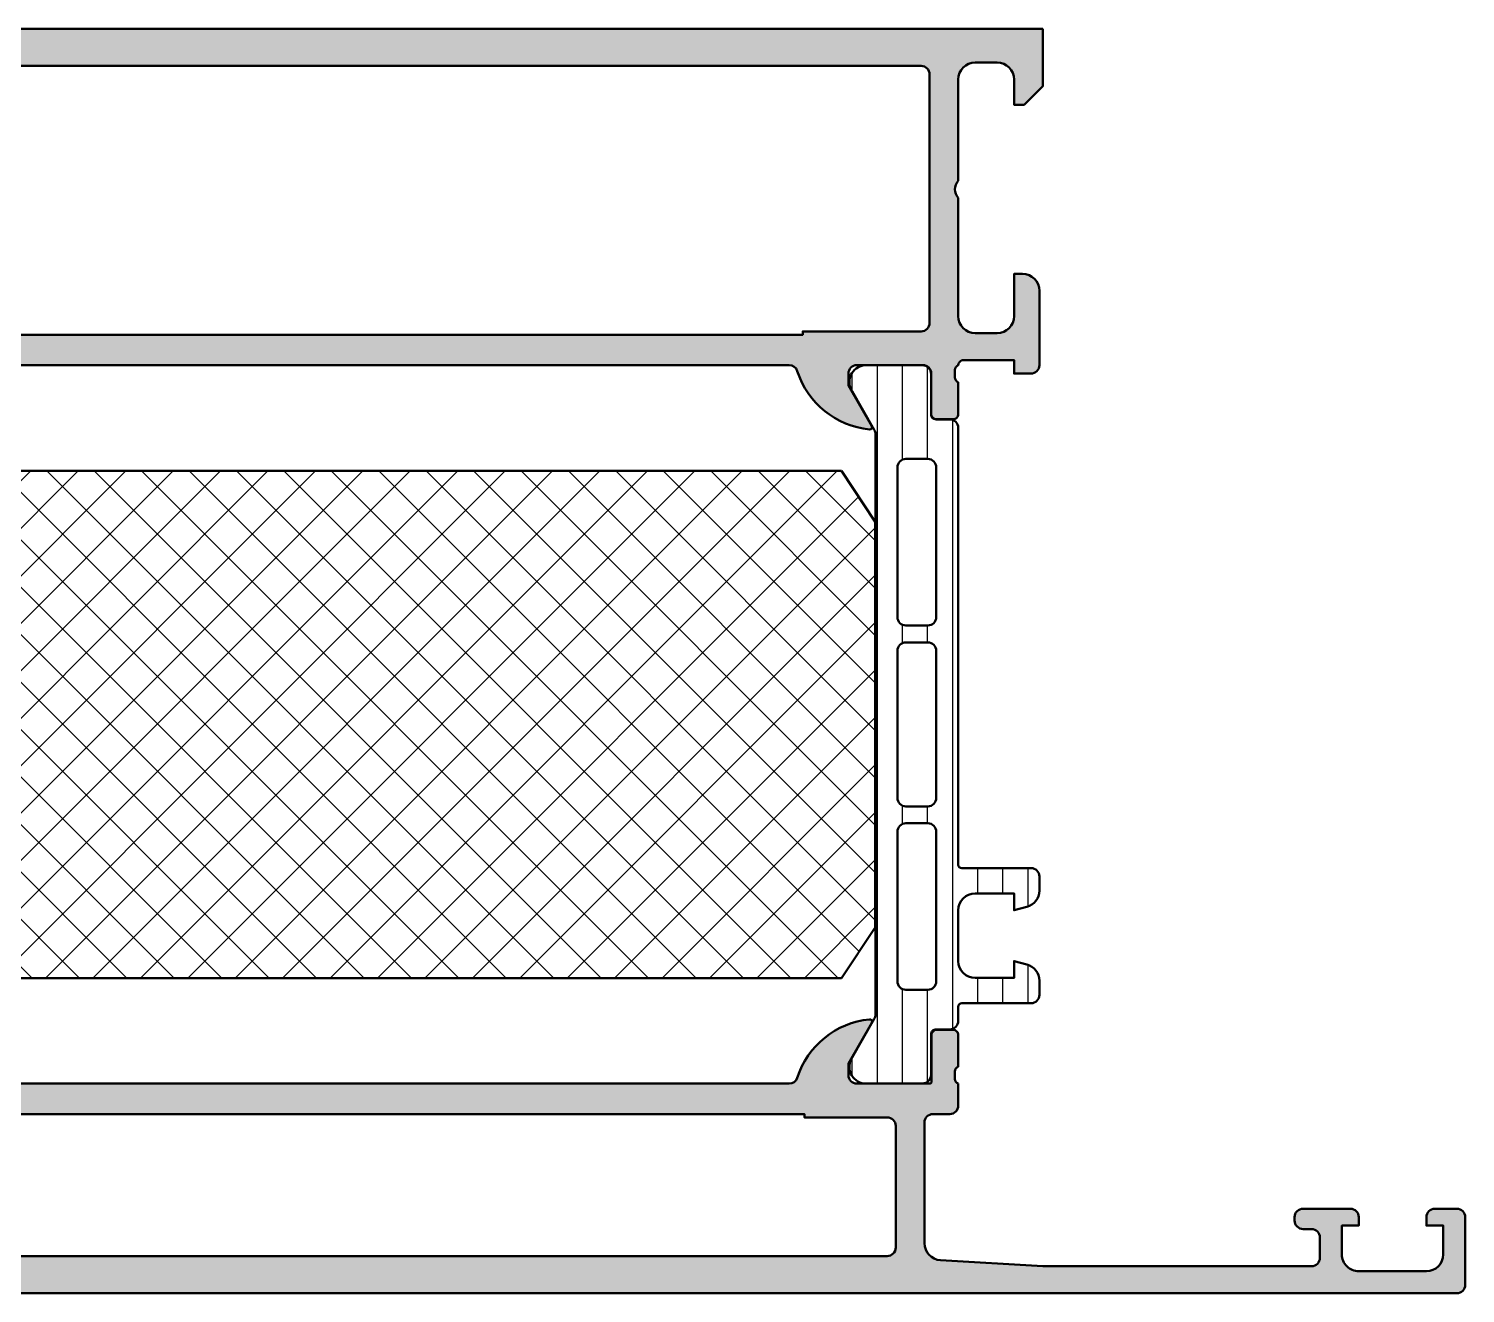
# Model space of a CAD drawing. Extents: x 0 to 170, y 0 to 75.
# Drawn here: x 85 to 170, y 0 to 74.8 of the extents above; entities that cross this region are included whole.
import ezdxf

# ---------------------------------------------------------------- set-up
doc = ezdxf.new("R2010")
doc.units = 0
for name, color, linetype, lineweight in [('0S-Alu contour', 7, 'Continuous', 50), ('0S-Alu hatch', 252, 'Continuous', 25), ('0S-Plastic contour', 254, 'Continuous', 50), ('0S-Plastic hatch', 253, 'Continuous', 25), ('0S-PT contour', 91, 'Continuous', 50), ('0S-PT hatch', 103, 'Continuous', 25)]:
    doc.layers.add(name, color=color, linetype=linetype, lineweight=lineweight)

# ---------------------------------------------------------------- blocks, each defined once
blk = doc.blocks.new('357210__1C7333CF_AC91_47C9_84E4_1D27BE29D50A_')
at = {"layer": '0S-Alu hatch'}
h = blk.add_hatch(color=256, dxfattribs=at)
edge = h.paths.add_edge_path()
edge.add_line((144.9999999999999, 74.80001432053552), (25, 74.800006691141))
edge.add_line((25, 74.800006691141), (25, 71.4000127946566))
edge.add_line((25, 71.4000127946566), (26.0999755859375, 70.300006691141))
edge.add_line((26.0999755859375, 70.300006691141), (26.69998168945312, 70.300006691141))
edge.add_line((26.69998168945312, 70.300006691141), (26.69998168945312, 71.800006691141))
edge.add_ellipse((27.70000151260094, 71.79998686799318), major_axis=(-1.000019823344291, 0), ratio=1, start_angle=270.001135760192, end_angle=359.9988642393876, ccw=False)
edge.add_line((27.69998168945312, 72.80000669114101), (29, 72.800006691141))
edge.add_ellipse((28.99997299848461, 71.79997968962562), major_axis=(-1.000027001879908, 0), ratio=1, start_angle=180.001547031015, end_angle=269.99845296890055, ccw=False)
edge.add_line((29.99999999999999, 71.80000669113952), (30, 65.800006691141))
edge.add_ellipse((29.47487825965851, 65.300006691141), major_axis=(-0.7250881616598547, 0), ratio=1, start_angle=136.4038153765767, end_angle=223.5961846234234, ccw=False)
edge.add_line((30, 64.800006691141), (30, 57.80000669114099))
edge.add_ellipse((28.99997299848461, 57.80003369265638), major_axis=(-1.000027001879915, 0), ratio=1, start_angle=90.00154703109939, end_angle=179.9984529689852, ccw=False)
edge.add_line((29, 56.80000669114099), (27.69998168945312, 56.80000669114099))
edge.add_ellipse((27.70000151260095, 57.80002651428882), major_axis=(-1.000019823344305, 0), ratio=1, start_angle=0.0011357599706229848, end_angle=89.99886423980757, ccw=False)
edge.add_line((26.69998168945312, 57.80000669114487), (26.69998168945312, 60.30000669114099))
edge.add_line((26.69998168945312, 60.30000669114099), (26.19998168945312, 60.30000669114099))
edge.add_arc((26.20000151260095, 59.29998686799316), 1.000019823344305, 90.00113576019287, 179.9988642400294)
edge.add_line((25.19998168945312, 59.30000669113711), (25.19998168945312, 54.89999753586755))
edge.add_arc((25.69999750391119, 54.90001335032562), 0.5000158147081596, 180.0018121461791, 269.9981878539114)
edge.add_line((25.69998168945312, 54.39999753586755), (26.69998168945312, 54.39999753586755))
edge.add_line((26.69998168945312, 54.39999753586755), (26.70016479492187, 55.19972592942224))
edge.add_line((26.70016479492187, 55.19972592942224), (29.69481618328836, 55.19972592942224))
edge.add_ellipse((29.69481618328837, 54.89972592942222), major_axis=(-0.3000000000000256, 0), ratio=1, start_angle=199.6171625852894, end_angle=270.00000000000205, ccw=False)
edge.add_line((29.97740326173252, 55.00044605202152), (30.01459570206887, 54.896096466421))
edge.add_ellipse((29.91911604945444, 54.63187696837241), major_axis=(-0.2809418217574907, 0), ratio=1, start_angle=178.9669456977312, end_angle=250.1319230473528, ccw=False)
edge.add_line((30.20001220703124, 54.62681180588709), (30.20001220703125, 54.17322904221521))
edge.add_ellipse((29.92106110355156, 54.16761291852301), major_axis=(-0.2790076324724142, 0), ratio=1, start_angle=106.43499743846499, end_angle=181.1533803407863, ccw=False)
edge.add_line((30, 53.90000516526208), (30, 52.00002347580891))
edge.add_arc((30.29999999999998, 52.00002347580895), 0.2999999999999794, 180, 270.0000000000054)
edge.add_line((30.30000000000001, 51.70002347580896), (31.29997558593748, 51.70002347580896))
edge.add_arc((31.29997558593751, 52.00002347580895), 0.2999999999999865, 269.9999999999945, 360)
edge.add_line((31.5999755859375, 52.00002347580895), (31.5999755859375, 54.40000516526208))
edge.add_ellipse((32.09996704027811, 54.39999308144558), major_axis=(-0.4999914544866268, 0), ratio=1, start_angle=269.99902072282975, end_angle=359.9986152728429, ccw=False)
edge.add_line((32.0999755859375, 54.89998453585918), (35.99999237060547, 54.89998453585918))
edge.add_ellipse((36.00000844541098, 54.40000061085177), major_axis=(-0.4999839252658138, 0), ratio=1, start_angle=179.9990321746067, end_angle=270.00184209624774, ccw=False)
edge.add_line((36.49999237060547, 54.39999216525346), (36.49999237060558, 53.69998758761664))
edge.add_line((36.49999237060558, 53.69998758761664), (35.11174774169906, 51.29546946017551))
edge.add_arc((35.23559690514064, 51.23756220938466), 0.1367181954947231, 154.9409625368252, 275.586796198815)
edge.add_arc((34.76213917038901, 56.07774275182684), 4.999999999999987, 275.5867961988125, 342.2389692797491)
edge.add_ellipse((39.9990753006033, 54.40027467546433), major_axis=(-0.4990362045688761, 0), ratio=1, start_angle=269.9975239673697, end_angle=342.2389692797494, ccw=False)
edge.add_line((39.99909686641384, 54.89931087956723), (129.9999554820489, 54.90000516491867))
edge.add_ellipse((129.9999770910328, 54.39996992059016), major_axis=(-0.5000352447954163, 0), ratio=1, start_angle=197.7610307202488, end_angle=270.0024760326236, ccw=False)
edge.add_arc((135.2378646443081, 56.07774275182701), 5.000000000000147, 197.7610307202515, 264.413203801188)
edge.add_arc((134.7644069095565, 51.23756220938466), 0.1367181954947262, 264.4132038011847, 385.0590374631774)
edge.add_line((134.8882560729981, 51.29546946017552), (133.5000114440916, 53.69998758761664))
edge.add_line((133.5000114440916, 53.69998758761664), (133.5000114440917, 54.39999216525359))
edge.add_ellipse((133.9999953692862, 54.40000061085178), major_axis=(-0.4999839252658011, 0), ratio=1, start_angle=-90.00184209624939, end_angle=0.0009678253933884662, ccw=False)
edge.add_line((134.0000114440917, 54.89998453585917), (137.9000526728599, 54.89998453585918))
edge.add_ellipse((137.9000260014298, 54.39998612322661), major_axis=(-0.4999984133439388, 0), ratio=1, start_angle=180.003056330547, end_angle=269.9969436695523, ccw=False)
edge.add_line((138.4000244140624, 54.40001279465748), (138.4000244140624, 52.00003110520345))
edge.add_arc((138.7000244140624, 52.00003110520349), 0.2999999999999971, 180, 270.0000000000054)
edge.add_line((138.7000244140625, 51.70003110520348), (139.6999999999999, 51.70003110520349))
edge.add_arc((139.6999999999999, 52.00003110520349), 0.29999999999999, 269.9999999999891, 360)
edge.add_line((139.9999999999999, 52.00003110520349), (139.9999999999999, 53.90001279465664))
edge.add_ellipse((140.0789388964484, 54.16762054791758), major_axis=(-0.2790076324724315, 0), ratio=1, start_angle=-1.1533803407787104, end_angle=73.5650025615277, ccw=False)
edge.add_line((139.7999877929687, 54.17323667160975), (139.7999877929687, 54.6268194352816))
edge.add_ellipse((140.1296682150863, 54.59829223151108), major_axis=(-0.3309123480358894, 0), ratio=1, start_angle=295.84752744714314, end_angle=355.05452210428075, ccw=False)
edge.add_line((139.9853977864102, 54.8960992587825), (140.0225883679144, 55.00044904398034))
edge.add_ellipse((140.3051770991976, 54.89973355881684), major_axis=(-0.299999999999917, 0), ratio=1, start_angle=270.00000000001086, end_angle=340.3837776725648, ccw=False)
edge.add_line((140.3051770991976, 55.19973355881676), (143.299835205078, 55.19973355881678))
edge.add_line((143.299835205078, 55.19973355881678), (143.3000183105468, 54.40000516526209))
edge.add_line((143.3000183105468, 54.40000516526209), (144.3000183105468, 54.40000516526208))
edge.add_arc((144.3000024960887, 54.90002097972016), 0.5000158147081736, 270.0018121460882, 359.9981878538209)
edge.add_line((144.8000183105468, 54.9000051652613), (144.8000183105468, 59.30001432053552))
edge.add_arc((143.7999984873989, 59.29999449738768), 1.000019823344326, 0.0011357606123724, 89.99886423980591)
edge.add_line((143.8000183105468, 60.30001432053553), (143.3000183105468, 60.30001432053552))
edge.add_line((143.3000183105468, 60.30001432053552), (143.3000183105468, 57.80001432053554))
edge.add_ellipse((142.2999984873989, 57.80003414368339), major_axis=(-1.000019823344326, 0), ratio=1, start_angle=90.00113576019248, end_angle=179.9988642393878, ccw=False)
edge.add_line((142.3000183105468, 56.80001432053554), (140.9999999999999, 56.80001432053552))
edge.add_ellipse((141.0000270015153, 57.80004132205093), major_axis=(-1.000027001879936, 0), ratio=1, start_angle=0.0015470310149794386, end_angle=89.9984529688993, ccw=False)
edge.add_line((139.9999999999999, 57.80001432053702), (139.9999999999999, 64.80001432053552))
edge.add_ellipse((140.5251217403414, 65.30001432053552), major_axis=(-0.7250881616598392, 0), ratio=1, start_angle=-43.59618462342439, end_angle=43.596184623424506, ccw=False)
edge.add_line((139.9999999999999, 65.80001432053552), (139.9999999999999, 71.80001432053552))
edge.add_ellipse((141.0000270015153, 71.79998731902016), major_axis=(-1.00002700187988, 0), ratio=1, start_angle=270.0015470310974, end_angle=359.998452968985, ccw=False)
edge.add_line((140.9999999999999, 72.80001432053551), (142.3000183105468, 72.80001432053552))
edge.add_ellipse((142.2999984873989, 71.79999449738769), major_axis=(-1.000019823344312, 0), ratio=1, start_angle=180.0011357599706, end_angle=269.9988642398075, ccw=False)
edge.add_line((143.3000183105468, 71.8000143205316), (143.3000183105468, 70.30001432053552))
edge.add_line((143.3000183105468, 70.30001432053552), (143.9000244140624, 70.30001432053552))
edge.add_line((143.9000244140624, 70.30001432053552), (144.9999999999999, 71.40002042405116))
edge.add_line((144.9999999999999, 71.40002042405116), (144.9999999999999, 74.80001432053552))
edge = h.paths.add_edge_path()
edge.add_line((31.69998550415039, 57.39999753586676), (31.69998550415039, 72.10000974289935))
edge.add_ellipse((32.20000898742268, 72.09998625962652), major_axis=(-0.5000234838237294, 0), ratio=1, start_angle=270.00269085840006, end_angle=359.9973091415379, ccw=False)
edge.add_line((32.19998550415039, 72.6000097428988), (137.8000183105468, 72.60001737229334))
edge.add_ellipse((137.7999948272745, 72.09999388902105), major_axis=(-0.500023483823725, 0), ratio=1, start_angle=180.0026908584621, end_angle=269.9973091415999, ccw=False)
edge.add_line((138.3000183105468, 72.10001737229388), (138.3000183105468, 57.40000516526129))
edge.add_ellipse((137.8000024960887, 57.40002097972015), major_axis=(-0.5000158147081559, 0), ratio=1, start_angle=90.00181214608818, end_angle=179.9981878538209, ccw=False)
edge.add_line((137.8000183105468, 56.90000516526208), (130.8000183105468, 56.90000516526208))
edge.add_line((130.8000183105468, 56.90000516526208), (130.8000183105468, 56.70000821701989))
edge.add_line((130.8000183105468, 56.70000821701989), (39.19998550415039, 56.70000058762536))
edge.add_line((39.19998550415039, 56.70000058762536), (39.19998550415039, 56.89999753586755))
edge.add_line((39.19998550415039, 56.89999753586755), (32.19998550415039, 56.89999753586755))
edge.add_ellipse((32.20000131860846, 57.40001335032562), major_axis=(-0.5000158147081559, 0), ratio=1, start_angle=0.00181214617907699, end_angle=89.99818785391182, ccw=False)
at = {"layer": '0S-Alu contour', "color": 7}
for points in [[(144.9999999999999, 74.80001432053552), (25, 74.800006691141), (25, 71.4000127946566), (26.0999755859375, 70.300006691141), (26.69998168945312, 70.300006691141), (26.69998168945312, 71.800006691141)], [(143.3000183105468, 71.8000143205316), (143.3000183105468, 70.30001432053552), (143.9000244140624, 70.30001432053552), (144.9999999999999, 71.40002042405116), (144.9999999999999, 74.80001432053552)], [(27.69998168945312, 72.80000669114101), (29, 72.800006691141)], [(32.19998550415039, 72.6000097428988), (137.8000183105468, 72.60001737229334)], [(140.9999999999999, 72.80001432053551), (142.3000183105468, 72.80001432053552)], [(29.99999999999999, 71.80000669113952), (30, 65.800006691141)], [(31.69998550415039, 57.39999753586676), (31.69998550415039, 72.10000974289935)], [(138.3000183105468, 72.10001737229388), (138.3000183105468, 57.40000516526129)], [(139.9999999999999, 65.80001432053552), (139.9999999999999, 71.80001432053552)], [(30, 64.800006691141), (30, 57.80000669114099)], [(139.9999999999999, 57.80001432053702), (139.9999999999999, 64.80001432053552)], [(26.69998168945312, 57.80000669114487), (26.69998168945312, 60.30000669114099), (26.19998168945312, 60.30000669114099)], [(143.8000183105468, 60.30001432053553), (143.3000183105468, 60.30001432053552), (143.3000183105468, 57.80001432053554)], [(25.19998168945312, 59.30000669113711), (25.19998168945312, 54.89999753586755)], [(144.8000183105468, 54.9000051652613), (144.8000183105468, 59.30001432053552)], [(29, 56.80000669114099), (27.69998168945312, 56.80000669114099)], [(137.8000183105468, 56.90000516526208), (130.8000183105468, 56.90000516526208), (130.8000183105468, 56.70000821701989), (39.19998550415039, 56.70000058762536), (39.19998550415039, 56.89999753586755), (32.19998550415039, 56.89999753586755)], [(142.3000183105468, 56.80001432053554), (140.9999999999999, 56.80001432053552)], [(25.69998168945312, 54.39999753586755), (26.69998168945312, 54.39999753586755), (26.70016479492187, 55.19972592942224), (29.69481618328836, 55.19972592942224)], [(29.97740326173252, 55.00044605202152), (30.01459570206887, 54.896096466421)], [(30.20001220703124, 54.62681180588709), (30.20001220703125, 54.17322904221521)], [(32.0999755859375, 54.89998453585918), (35.99999237060547, 54.89998453585918)], [(39.99909686641384, 54.89931087956723), (129.9999554820489, 54.90000516491867)], [(134.0000114440917, 54.89998453585917), (137.9000526728599, 54.89998453585918)], [(139.7999877929687, 54.17323667160975), (139.7999877929687, 54.6268194352816)], [(139.9853977864102, 54.8960992587825), (140.0225883679144, 55.00044904398034)], [(140.3051770991976, 55.19973355881676), (143.299835205078, 55.19973355881678), (143.3000183105468, 54.40000516526209), (144.3000183105468, 54.40000516526208)], [(30, 53.90000516526208), (30, 52.00002347580891)], [(31.5999755859375, 52.00002347580895), (31.5999755859375, 54.40000516526208)], [(36.49999237060547, 54.39999216525346), (36.49999237060558, 53.69998758761664), (35.11174774169906, 51.29546946017551)], [(134.8882560729981, 51.29546946017552), (133.5000114440916, 53.69998758761664), (133.5000114440917, 54.39999216525359)], [(138.4000244140624, 54.40001279465748), (138.4000244140624, 52.00003110520345)], [(139.9999999999999, 52.00003110520349), (139.9999999999999, 53.90001279465664)], [(30.30000000000001, 51.70002347580896), (31.29997558593748, 51.70002347580896)], [(138.7000244140625, 51.70003110520348), (139.6999999999999, 51.70003110520349)]]:
    blk.add_lwpolyline(points, dxfattribs=at)
at = {"layer": '0S-Alu contour', "color": 7, "extrusion": (0, 0, -1)}
for centre, radius, start, end in [((-27.70000151260094, 71.79998686799318), 1.000019823344291, 0.0011357606123724, 89.99886423980794), ((-28.99997299848461, 71.79997968962562), 1.000027001879908, 90.00154703109945, 179.998452968985), ((-32.20000898742268, 72.09998625962652), 0.5000234838237294, 0.002690858462049, 89.99730914159993), ((-137.7999948272745, 72.09999388902105), 0.500023483823725, 90.00269085840009, 179.9973091415379), ((-141.0000270015153, 71.79998731902016), 1.00002700187988, 0.0015470310149659, 89.99845296890263), ((-142.2999984873989, 71.79999449738769), 1.000019823344312, 90.00113576019247, 179.9988642400294), ((-29.47487825965851, 65.300006691141), 0.7250881616598548, 136.4038153765766, 223.5961846234233), ((-140.5251217403414, 65.30001432053552), 0.7250881616598392, 316.4038153765755, 43.59618462342448), ((-27.70000151260095, 57.80002651428882), 1.000019823344305, 270.0011357601924, 359.9988642400294), ((-28.99997299848461, 57.80003369265638), 1.000027001879915, 180.0015470310149, 269.9984529689006), ((-32.20000131860846, 57.40001335032562), 0.5000158147081559, 270.0018121460882, 359.9981878538209), ((-137.8000024960887, 57.40002097972015), 0.5000158147081559, 180.0018121461791, 269.9981878539118), ((-141.0000270015153, 57.80004132205093), 1.000027001879936, 270.0015470311007, 359.998452968985), ((-142.2999984873989, 57.80003414368339), 1.000019823344326, 180.0011357606123, 269.9988642398075), ((-29.69481618328837, 54.89972592942222), 0.3000000000000256, 89.99999999999797, 160.3828374147106), ((-29.91911604945444, 54.63187696837241), 0.2809418217574907, 109.8680769526472, 181.0330543022689), ((-32.09996704027811, 54.39999308144558), 0.4999914544866268, 0.0013847271570587, 90.00097927717022), ((-36.00000844541098, 54.40000061085177), 0.4999839252658138, 89.99815790375224, 180.0009678253933), ((-39.9990753006033, 54.40027467546433), 0.4990362045688761, 17.76103072025057, 90.00247603263028), ((-129.9999770910328, 54.39996992059016), 0.5000352447954163, 89.99752396737644, 162.2389692797512), ((-133.9999953692862, 54.40000061085178), 0.4999839252658011, 359.9990321746066, 90.00184209624938), ((-137.9000260014298, 54.39998612322661), 0.4999984133439389, 90.0030563304477, 179.996943669453), ((-140.1296682150863, 54.59829223151108), 0.3309123480358894, 4.945477895719269, 64.15247255285688), ((-140.3051770991976, 54.89973355881684), 0.299999999999917, 19.61622232743521, 89.99999999998914), ((-29.92106110355156, 54.16761291852301), 0.2790076324724142, 178.8466196592137, 253.565002561535), ((-140.0789388964484, 54.16762054791758), 0.2790076324724315, 286.4349974384723, 1.153380340778698)]:
    blk.add_arc(centre, radius, start, end, dxfattribs=at)
at = {"layer": '0S-Alu contour', "color": 7}
for centre, radius, start, end in [((26.20000151260095, 59.29998686799316), 1.000019823344305, 90.00113576019287, 179.9988642400294), ((143.7999984873989, 59.29999449738768), 1.000019823344326, 0.0011357606123724, 89.99886423980591), ((25.69999750391119, 54.90001335032562), 0.5000158147081596, 180.0018121461791, 269.9981878539114), ((34.76213917038901, 56.07774275182684), 4.999999999999987, 275.5867961988125, 342.2389692797491), ((135.2378646443081, 56.07774275182701), 5.000000000000147, 197.7610307202515, 264.413203801188), ((144.3000024960887, 54.90002097972016), 0.5000158147081736, 270.0018121460882, 359.9981878538209), ((30.29999999999998, 52.00002347580895), 0.2999999999999794, 180, 270.0000000000054), ((31.29997558593751, 52.00002347580895), 0.2999999999999865, 269.9999999999945, 0), ((138.7000244140624, 52.00003110520349), 0.2999999999999971, 180, 270.0000000000054), ((139.6999999999999, 52.00003110520349), 0.29999999999999, 269.9999999999891, 0), ((35.23559690514064, 51.23756220938466), 0.1367181954947231, 154.9409625368252, 275.586796198815), ((134.7644069095565, 51.23756220938466), 0.1367181954947262, 264.4132038011847, 25.05903746317746)]:
    blk.add_arc(centre, radius, start, end, dxfattribs=at)
blk = doc.blocks.new('357220__91D1FDAA_0B9F_4E9A_BE07_3F1057CF7C45_')
at = {"layer": '0S-Alu hatch'}
h = blk.add_hatch(color=256, dxfattribs=at)
edge = h.paths.add_edge_path()
edge.add_arc((30.50000000000001, 11.10000211350433), 0.4999999999999965, 180, 269.9999999999988)
edge.add_line((30.49999999999999, 10.60000211350433), (31.5, 10.60000211350433))
edge.add_ellipse((31.5, 10.10000211350433), major_axis=(-0.4999999999999965, 0), ratio=1, start_angle=180, end_angle=269.9999999999996, ccw=False)
edge.add_line((32, 10.10000211350433), (31.99999999999999, 2.954663838224236))
edge.add_ellipse((31.00000000000001, 2.954663838224257), major_axis=(-0.9999999999999822, 0), ratio=1, start_angle=93.36638469065417, end_angle=180, ccw=False)
edge.add_line((31.05872069826449, 1.956389387186218), (25.00000000000001, 1.600002113504388))
edge.add_line((25.00000000000001, 1.600002113504388), (9.100006103515623, 1.600002113504388))
edge.add_ellipse((9.100002464158989, 2.099998474147748), major_axis=(-0.4999963606566055, 0), ratio=1, start_angle=-0.000417042864683026, end_angle=90.0004170425861, ccw=False)
edge.add_line((8.600006103515629, 2.100002113506813), (8.600006103515627, 3.300006691141048))
edge.add_ellipse((9.100008844383295, 3.300003950273495), major_axis=(-0.5000027408751803, 0), ratio=1, start_angle=270.00031407857784, end_angle=359.99968592151924, ccw=False)
edge.add_line((9.100006103515623, 3.800006691141163), (9.600006103515621, 3.800006691141162))
edge.add_arc((9.600024088759147, 4.299988705897639), 0.4999820150799577, 269.9979389687695, 360.0020610313332)
edge.add_line((10.10000610351562, 4.300006691142061), (10.10000610351562, 4.500003639383235))
edge.add_arc((9.600014835948452, 4.500012371816063), 0.4999912676434319, 359.9989993193744, 450.0010006805675)
edge.add_line((9.600006103515632, 5.000003639383238), (6.80000305175781, 5.000003639383236))
edge.add_arc((6.800017907888049, 4.499988783253), 0.5000148563509343, 90.00170233654443, 179.9982976635549)
edge.add_line((6.300003051757813, 4.500003639382372), (6.300003051757812, 4.000003639383237))
edge.add_line((6.300003051757812, 4.000003639383237), (7.300003051757812, 4.000003639383237))
edge.add_line((7.300003051757812, 4.000003639383237), (7.30000305175781, 2.300006691141049))
edge.add_ellipse((6.300016811640129, 2.299992931352331), major_axis=(-0.9999862402123483, 0), ratio=1, start_angle=90.00008588221198, end_angle=180.0007883886573, ccw=False)
edge.add_line((6.300018310546873, 1.300006691141106), (2.300003051757812, 1.300006691141106))
edge.add_ellipse((2.300009098329597, 2.300012737712891), major_axis=(-1.000006046590065, 0), ratio=1, start_angle=0.0003464417364966721, end_angle=89.9996535590509, ccw=False)
edge.add_line((1.300003051757812, 2.300006691127361), (1.300003051757812, 4.000003639383237))
edge.add_line((1.300003051757812, 4.000003639383237), (2.300003051757812, 4.000003639383237))
edge.add_line((2.300003051757812, 4.000003639383237), (2.300003051757812, 4.500003639383237))
edge.add_arc((1.800011784190628, 4.500012371816053), 0.4999912676434412, 359.9989993193744, 450.0010006805672)
edge.add_line((1.800003051757811, 5.000003639383237), (0.5000000000000009, 5.000003639383237))
edge.add_arc((0.4999963606433608, 4.500007278739877), 0.499996360656605, 89.99958295741322, 180.0004170428646)
edge.add_line((8e-16, 4.500003639380812), (0, 0.5000036393832943))
edge.add_arc((0.4999963606433596, 0.5000000000266539), 0.4999963606566047, 179.9995829571354, 270.0004170425868)
edge.add_line((0.5, 3.6393832943e-06), (169.4999610351561, 1.12687778255e-05))
edge.add_arc((169.4999646745129, 0.500007629421148), 0.4999963606565675, 269.9995829574008, 360.0004170428646)
edge.add_line((169.9999610351562, 0.5000112687802126), (169.9999610351562, 4.500011268777788))
edge.add_arc((169.4999646745129, 4.500014908134468), 0.4999963606565535, 359.9995829571354, 450.0004170425926)
edge.add_line((169.4999610351562, 5.000011268777776), (168.1999427246094, 5.000011268777768))
edge.add_arc((168.199949251815, 4.50002000032747), 0.4999912684929032, 90.00074797573578, 180.0010005793681)
edge.add_line((167.6999579833984, 4.500011268777751), (167.6999579833984, 4.000011268777768))
edge.add_line((167.6999579833984, 4.000011268777768), (168.6999579833984, 4.000011268777769))
edge.add_line((168.6999579833984, 4.000011268777769), (168.6999579833984, 2.300014320535525))
edge.add_ellipse((167.6999519368265, 2.300020367107494), major_axis=(-1.000006046590135, 0), ratio=1, start_angle=90.00034644094978, end_angle=179.9996535603676, ccw=False)
edge.add_line((167.6999579833983, 1.30001432053564), (163.6999427246093, 1.300014320535638))
edge.add_ellipse((163.6999442235161, 2.300000560746934), major_axis=(-0.9999862402124199, 0), ratio=1, start_angle=-0.0007883886572130905, end_angle=89.99991411778569, ccw=False)
edge.add_line((162.6999579833984, 2.300014320535457), (162.6999579833983, 4.000011268777768))
edge.add_line((162.6999579833983, 4.000011268777768), (163.6999579833983, 4.000011268777768))
edge.add_line((163.6999579833983, 4.000011268777768), (163.6999579833983, 4.500011268777768))
edge.add_arc((163.1999431272681, 4.499996412647561), 0.5000148563509051, 0.0017023368733013, 89.99829766345927)
edge.add_line((163.1999579833984, 5.000011268777768), (160.3999396728515, 5.000011268777768))
edge.add_arc((160.3999462000572, 4.500020000327443), 0.4999912684929299, 90.00074797574553, 180.0010005793681)
edge.add_line((159.8999549316405, 4.500011268777725), (159.8999549316405, 4.300014320535703))
edge.add_arc((160.399936946397, 4.299996335292245), 0.4999820150800208, 179.9979389688437, 270.0020610312262)
edge.add_line((160.3999549316405, 3.800014320535705), (160.8999549316406, 3.800014320535694))
edge.add_ellipse((160.8999521907729, 3.300011579668111), major_axis=(-0.5000027408750959, 0), ratio=1, start_angle=180.0003140784808, end_angle=269.9996859214254, ccw=False)
edge.add_line((161.3999549316405, 3.300014320534931), (161.3999549316406, 2.100009742898865))
edge.add_ellipse((160.8999585709971, 2.100006103542364), major_axis=(-0.4999963606566956, 0), ratio=1, start_angle=89.99958295740731, end_angle=180.0004170428646, ccw=False)
edge.add_line((160.8999549316405, 1.600009742898913), (145.0000610351562, 1.600009742898919))
edge.add_line((145.0000610351562, 1.600009742898919), (138.941240410428, 1.956396564404204))
edge.add_ellipse((138.9999610351562, 2.9546710197677), major_axis=(-0.9999999999998731, 0), ratio=1, start_angle=0, end_angle=86.63361952995109, ccw=False)
edge.add_line((137.9999610351563, 2.954671019767704), (137.9999610351561, 10.10000974289887))
edge.add_ellipse((138.4999610351561, 10.10000974289884), major_axis=(-0.5, 0), ratio=1, start_angle=269.99999999999676, end_angle=360, ccw=False)
edge.add_line((138.4999610351562, 10.60000974289884), (139.5, 10.60000974289886))
edge.add_arc((139.4999999999999, 11.10000974289885), 0.4999999999999929, 270.0000000000033, 360)
edge.add_line((139.9999999999999, 11.10000974289885), (140, 12.4000036393832))
edge.add_ellipse((140.0788364465431, 12.66752423137641), major_axis=(-0.2788950563275394, 0), ratio=1, start_angle=-1.1645893740957263, end_angle=73.58012358050053, ccw=False)
edge.add_line((139.799999, 12.67319263937477), (139.799999, 13.12678663937472))
edge.add_ellipse((140.0788670956432, 13.13244729885175), major_axis=(-0.2789255417371429, 0), ratio=1, start_angle=-73.57540544464308, end_angle=1.1628700728812191, ccw=False)
edge.add_line((140, 13.39999063937468), (140, 15.28000163938322))
edge.add_arc((139.7, 15.2800016393832), 0.3000000000000114, 0, 90.00000000000543)
edge.add_line((139.7, 15.58000163938321), (138.7200256809572, 15.58000163938323))
edge.add_arc((138.7200256809572, 15.28000163938322), 0.3000000000000114, 90, 180)
edge.add_line((138.4200256809572, 15.28000163938322), (138.4200256809572, 12.52000363938321))
edge.add_ellipse((138.3000256809573, 12.5200036393832), major_axis=(-0.1199999999998908, 0), ratio=1, start_angle=90.00000000001359, end_angle=180, ccw=False)
edge.add_line((138.3000256809573, 12.40000363938331), (134, 12.40000363938329))
edge.add_ellipse((134, 12.90000363938329), major_axis=(-0.5, 0), ratio=1, start_angle=0, end_angle=90, ccw=False)
edge.add_line((133.5, 12.9000036393833), (133.5, 13.60000363938334))
edge.add_line((133.5, 13.60000363938334), (134.8814954576224, 15.99282396241085))
edge.add_arc((134.7618802153517, 16.06188385473499), 0.1381197846482973, 330.0000000000062, 455.6225775507835)
edge.add_arc((135.2382232411738, 11.22339477753649), 4.999999999998982, 95.62257755079445, 162.2515836439311)
edge.add_ellipse((130, 12.90000363938429), major_axis=(-0.5000000000009936, 0), ratio=1, start_angle=89.99999999999352, end_angle=162.2515836439184, ccw=False)
edge.add_line((130, 12.4000036393833), (40, 12.4000036393833))
edge.add_ellipse((39.99999999999995, 12.90000363938338), major_axis=(-0.5000000000000764, 0), ratio=1, start_angle=17.748416356075495, end_angle=90.00000000000648, ccw=False)
edge.add_arc((34.76177675882617, 11.22339477753558), 4.999999999999896, 17.74841635606954, 84.37742244920601)
edge.add_arc((35.2381197846483, 16.06188385473499), 0.1381197846482989, 84.37742244920443, 209.9999999999957)
edge.add_line((35.11850454237763, 15.99282396241085), (36.50000000000001, 13.60000363938329))
edge.add_line((36.50000000000001, 13.60000363938329), (36.5, 12.90000363938329))
edge.add_ellipse((36, 12.9000036393833), major_axis=(-0.5000000000000071, 0), ratio=1, start_angle=90.0000000000008, end_angle=180, ccw=False)
edge.add_line((36, 12.40000363938329), (31.69997431904282, 12.40000363938329))
edge.add_ellipse((31.69997431904281, 12.52000363938331), major_axis=(-0.1200000000000205, 0), ratio=1, start_angle=0, end_angle=90.00000000000341, ccw=False)
edge.add_line((31.57997431904279, 12.52000363938332), (31.57997431904279, 15.28000163938331))
edge.add_arc((31.27997431904279, 15.28000163938331), 0.3000000000000043, 0, 89.99999999999935)
edge.add_line((31.27997431904279, 15.58000163938332), (30.30000000000001, 15.58000163938332))
edge.add_arc((30.30000000000001, 15.28000163938331), 0.300000000000006, 90, 180)
edge.add_line((30, 15.28000163938331), (30, 13.39999063937481))
edge.add_ellipse((29.92113290435682, 13.13244729885186), major_axis=(-0.2789255417371583, 0), ratio=1, start_angle=178.8371299271133, end_angle=253.5754054446441, ccw=False)
edge.add_line((30.200001, 13.1267866393748), (30.20000100000001, 12.6731926393748))
edge.add_ellipse((29.92116355345696, 12.66752423137642), major_axis=(-0.2788950563274308, 0), ratio=1, start_angle=106.41987641949319, end_angle=181.1645893740982, ccw=False)
edge.add_line((30.00000000000001, 12.40000363938331), (30.00000000000001, 11.10000211350433))
edge = h.paths.add_edge_path()
edge.add_line((34.20003128051758, 10.39999753586772), (39.10003280639648, 10.39999753586772))
edge.add_line((39.10003280639648, 10.39999753586772), (39.10003280639648, 10.5999944841098))
edge.add_line((39.10003280639648, 10.5999944841098), (130.9000244140624, 10.60000211350433))
edge.add_line((130.9000244140624, 10.60000211350433), (130.9000244140624, 10.40000516526214))
edge.add_line((130.9000244140624, 10.40000516526214), (135.8000183105468, 10.40000516526226))
edge.add_ellipse((135.8000183105468, 9.900005165262257), major_axis=(-0.5, 0), ratio=1, start_angle=180, end_angle=270, ccw=False)
edge.add_line((136.3000183105468, 9.900005165262257), (136.3000183105468, 2.700008217019956))
edge.add_ellipse((135.8000183105468, 2.700008217019956), major_axis=(-0.5, 0), ratio=1, start_angle=90, end_angle=180, ccw=False)
edge.add_line((135.8000183105468, 2.200008217019956), (34.20003128051758, 2.200000587625424))
edge.add_ellipse((34.20003128051764, 2.700000587625481), major_axis=(-0.500000000000057, 0), ratio=1, start_angle=0, end_angle=89.99999999999352, ccw=False)
edge.add_line((33.70003128051758, 2.700000587625481), (33.70003128051758, 9.899997535867612))
edge.add_ellipse((34.20003128051764, 9.89999753586767), major_axis=(-0.500000000000057, 0), ratio=1, start_angle=270.0000000000065, end_angle=360, ccw=False)
at = {"layer": '0S-Alu contour', "color": 7}
for points in [[(31.27997431904279, 15.58000163938332), (30.30000000000001, 15.58000163938332)], [(35.11850454237763, 15.99282396241085), (36.50000000000001, 13.60000363938329), (36.5, 12.90000363938329)], [(133.5, 12.9000036393833), (133.5, 13.60000363938334), (134.8814954576224, 15.99282396241085)], [(139.7, 15.58000163938321), (138.7200256809572, 15.58000163938323)], [(30, 15.28000163938331), (30, 13.39999063937481)], [(31.57997431904279, 12.52000363938332), (31.57997431904279, 15.28000163938331)], [(138.4200256809572, 15.28000163938322), (138.4200256809572, 12.52000363938321)], [(140, 13.39999063937468), (140, 15.28000163938322)], [(30.200001, 13.1267866393748), (30.20000100000001, 12.6731926393748)], [(139.799999, 12.67319263937477), (139.799999, 13.12678663937472)], [(30.00000000000001, 12.40000363938331), (30.00000000000001, 11.10000211350433)], [(36, 12.40000363938329), (31.69997431904282, 12.40000363938329)], [(130, 12.4000036393833), (40, 12.4000036393833)], [(138.3000256809573, 12.40000363938331), (134, 12.40000363938329)], [(139.9999999999999, 11.10000974289885), (140, 12.4000036393832)], [(30.49999999999999, 10.60000211350433), (31.5, 10.60000211350433)], [(34.20003128051758, 10.39999753586772), (39.10003280639648, 10.39999753586772), (39.10003280639648, 10.5999944841098), (130.9000244140624, 10.60000211350433), (130.9000244140624, 10.40000516526214), (135.8000183105468, 10.40000516526226)], [(138.4999610351562, 10.60000974289884), (139.5, 10.60000974289886)], [(32, 10.10000211350433), (31.99999999999999, 2.954663838224236)], [(33.70003128051758, 2.700000587625481), (33.70003128051758, 9.899997535867612)], [(136.3000183105468, 9.900005165262257), (136.3000183105468, 2.700008217019956)], [(137.9999610351563, 2.954671019767704), (137.9999610351561, 10.10000974289887)], [(8e-16, 4.500003639380812), (0, 0.5000036393832943)], [(1.800003051757811, 5.000003639383237), (0.5000000000000009, 5.000003639383237)], [(1.300003051757812, 2.300006691127361), (1.300003051757812, 4.000003639383237), (2.300003051757812, 4.000003639383237), (2.300003051757812, 4.500003639383237)], [(6.300003051757813, 4.500003639382372), (6.300003051757812, 4.000003639383237), (7.300003051757812, 4.000003639383237), (7.30000305175781, 2.300006691141049)], [(9.600006103515632, 5.000003639383238), (6.80000305175781, 5.000003639383236)], [(10.10000610351562, 4.300006691142061), (10.10000610351562, 4.500003639383235)], [(159.8999549316405, 4.500011268777725), (159.8999549316405, 4.300014320535703)], [(163.1999579833984, 5.000011268777768), (160.3999396728515, 5.000011268777768)], [(162.6999579833984, 2.300014320535457), (162.6999579833983, 4.000011268777768), (163.6999579833983, 4.000011268777768), (163.6999579833983, 4.500011268777768)], [(167.6999579833984, 4.500011268777751), (167.6999579833984, 4.000011268777768), (168.6999579833984, 4.000011268777769), (168.6999579833984, 2.300014320535525)], [(169.4999610351562, 5.000011268777776), (168.1999427246094, 5.000011268777768)], [(169.9999610351562, 0.5000112687802126), (169.9999610351562, 4.500011268777788)], [(9.100006103515623, 3.800006691141163), (9.600006103515621, 3.800006691141162)], [(160.3999549316405, 3.800014320535705), (160.8999549316406, 3.800014320535694)], [(8.600006103515629, 2.100002113506813), (8.600006103515627, 3.300006691141048)], [(161.3999549316405, 3.300014320534931), (161.3999549316406, 2.100009742898865)], [(31.05872069826449, 1.956389387186218), (25.00000000000001, 1.600002113504388), (9.100006103515623, 1.600002113504388)], [(135.8000183105468, 2.200008217019956), (34.20003128051758, 2.200000587625424)], [(160.8999549316405, 1.600009742898913), (145.0000610351562, 1.600009742898919), (138.941240410428, 1.956396564404204)], [(6.300018310546873, 1.300006691141106), (2.300003051757812, 1.300006691141106)], [(167.6999579833983, 1.30001432053564), (163.6999427246093, 1.300014320535638)], [(0.5, 3.6393832943e-06), (169.4999610351561, 1.12687778255e-05)]]:
    blk.add_lwpolyline(points, dxfattribs=at)
for centre, radius, start, end in [((35.2381197846483, 16.06188385473499), 0.1381197846482989, 84.37742244920443, 209.9999999999957), ((34.76177675882617, 11.22339477753558), 4.999999999999896, 17.74841635606954, 84.37742244920601), ((135.2382232411738, 11.22339477753649), 4.999999999998982, 95.62257755079445, 162.2515836439311), ((134.7618802153517, 16.06188385473499), 0.1381197846482973, 330.0000000000062, 95.62257755078355), ((30.30000000000001, 15.28000163938331), 0.300000000000006, 90, 180), ((31.27997431904279, 15.28000163938331), 0.3000000000000043, 0, 89.99999999999935), ((138.7200256809572, 15.28000163938322), 0.3000000000000114, 90, 180), ((139.7, 15.2800016393832), 0.3000000000000114, 0, 90.00000000000543), ((30.50000000000001, 11.10000211350433), 0.4999999999999965, 180, 269.9999999999988), ((139.4999999999999, 11.10000974289885), 0.4999999999999929, 270.0000000000033, 0), ((0.4999963606433608, 4.500007278739877), 0.499996360656605, 89.99958295741322, 180.0004170428646), ((1.800011784190628, 4.500012371816053), 0.4999912676434412, 359.9989993193744, 90.00100068056722), ((6.800017907888049, 4.499988783253), 0.5000148563509343, 90.00170233654443, 179.9982976635549), ((9.600014835948452, 4.500012371816063), 0.4999912676434319, 359.9989993193744, 90.00100068056751), ((9.600024088759147, 4.299988705897639), 0.4999820150799577, 269.9979389687695, 0.0020610313331161), ((160.3999462000572, 4.500020000327443), 0.4999912684929299, 90.00074797574553, 180.0010005793681), ((160.399936946397, 4.299996335292245), 0.4999820150800208, 179.9979389688437, 270.0020610312262), ((163.1999431272681, 4.499996412647561), 0.5000148563509051, 0.0017023368733013, 89.99829766345927), ((168.199949251815, 4.50002000032747), 0.4999912684929032, 90.00074797573578, 180.0010005793681), ((169.4999646745129, 4.500014908134468), 0.4999963606565535, 359.9995829571354, 90.00041704259269), ((0.4999963606433596, 0.5000000000266539), 0.4999963606566047, 179.9995829571354, 270.0004170425868), ((169.4999646745129, 0.500007629421148), 0.4999963606565675, 269.9995829574008, 0.0004170428646345)]:
    blk.add_arc(centre, radius, start, end, dxfattribs=at)
at = {"layer": '0S-Alu contour', "color": 7, "extrusion": (0, 0, -1)}
for centre, radius, start, end in [((-29.92113290435682, 13.13244729885186), 0.2789255417371583, 106.4245945553559, 181.1628700728868), ((-36, 12.9000036393833), 0.5000000000000071, 180, 269.9999999999992), ((-134, 12.90000363938329), 0.5, 270, 0), ((-140.0788670956432, 13.13244729885175), 0.2789255417371429, 358.8371299271188, 73.57540544464312), ((-29.92116355345696, 12.66752423137642), 0.2788950563274308, 178.8354106259018, 253.5801235805068), ((-31.69997431904281, 12.52000363938331), 0.1200000000000205, 269.9999999999966, 0), ((-39.99999999999995, 12.90000363938338), 0.5000000000000764, 269.9999999999935, 342.2515836439245), ((-130, 12.90000363938429), 0.5000000000009936, 197.7484163560817, 270.0000000000065), ((-138.3000256809573, 12.5200036393832), 0.1199999999998909, 180, 269.9999999999864), ((-140.0788364465431, 12.66752423137641), 0.2788950563275394, 286.4198764194995, 1.164589374095672), ((-31.5, 10.10000211350433), 0.4999999999999965, 90.0000000000004, 180), ((-34.20003128051764, 9.89999753586767), 0.500000000000057, 0, 89.99999999999349), ((-135.8000183105468, 9.900005165262257), 0.5, 90, 180), ((-138.4999610351561, 10.10000974289884), 0.5, 0, 90.00000000000325), ((-9.100008844383295, 3.300003950273495), 0.5000027408751803, 0.0003140784807261, 89.99968592142216), ((-160.8999521907729, 3.300011579668111), 0.5000027408750959, 90.0003140785746, 179.9996859215192), ((-31.00000000000001, 2.954663838224257), 0.9999999999999822, 180, 266.6336153093458), ((-34.20003128051764, 2.700000587625481), 0.500000000000057, 270.0000000000065, 0), ((-135.8000183105468, 2.700008217019956), 0.5, 180, 270), ((-138.9999610351562, 2.9546710197677), 0.9999999999998731, 273.3663804700489, 0), ((-2.300009098329597, 2.300012737712891), 1.000006046590065, 270.0003464409491, 359.9996535582635), ((-6.300016811640129, 2.299992931352331), 0.9999862402123483, 179.9992116113427, 269.999914117788), ((-9.100002464158989, 2.099998474147748), 0.4999963606566055, 269.9995829574139, 0.0004170428646345), ((-160.8999585709971, 2.100006103542364), 0.4999963606566956, 179.9995829571354, 270.0004170425927), ((-163.6999442235161, 2.300000560746934), 0.9999862402124199, 270.0000858822143, 0.0007883886572085), ((-167.6999519368265, 2.300020367107494), 1.000006046590135, 180.0003464396325, 269.9996535590502)]:
    blk.add_arc(centre, radius, start, end, dxfattribs=at)
blk = doc.blocks.new('374980__27BB09E4_3174_4119_8171_5B41703F7A1D_')
at = {"layer": '0S-PT hatch'}
h = blk.add_hatch(dxfattribs=at)
h.set_pattern_fill('ANSI37', color=256, scale=0.625, angle=90, style=0)
h.set_pattern_definition([(135, (0, 0), (-1.403165018917055, -1.403165018917055), []), (225, (0, 0), (1.403165018917055, -1.403165018917055), [])])
edge = h.paths.add_edge_path()
edge.add_line((133.0838653276465, 48.64120287861137), (57.58386532764649, 48.64120287861139))
edge.add_arc((57.58386532764649, 47.14120287861138), 1.5, 90, 180)
edge.add_line((56.08386532764649, 47.14120287861138), (56.08386532764649, 20.14120287861139))
edge.add_arc((57.58386532764649, 20.14120287861139), 1.5, 180, 270)
edge.add_line((57.58386532764649, 18.64120287861139), (133.0838653276465, 18.64120287861137))
edge.add_line((133.0838653276465, 18.64120287861137), (135.0838653276465, 21.64120287861138))
edge.add_line((135.0838653276465, 21.64120287861138), (135.0838653276465, 45.64120287861137))
edge.add_line((135.0838653276465, 45.64120287861137), (133.0838653276465, 48.64120287861137))
at = {"layer": '0S-PT contour', "color": 7}
for points in [[(133.0838653276465, 48.64120287861137), (57.58386532764649, 48.64120287861139)], [(57.58386532764649, 18.64120287861139), (133.0838653276465, 18.64120287861137), (135.0838653276465, 21.64120287861138), (135.0838653276465, 45.64120287861137), (133.0838653276465, 48.64120287861137)], [(56.08386532764649, 47.14120287861138), (56.08386532764649, 20.14120287861139)]]:
    blk.add_lwpolyline(points, dxfattribs=at)
for centre, start, end in [((57.58386532764649, 47.14120287861138), 90, 180), ((57.58386532764649, 20.14120287861139), 180, 270)]:
    blk.add_arc(centre, 1.5, start, end, dxfattribs=at)
blk = doc.blocks.new('284039__B8F328B5_C829_4B24_8C5C_559662804660___DBF25B29_7BE6_48EE_B12A_FF1720D98ECB_')
at = {"layer": '0S-Plastic hatch'}
h = blk.add_hatch(dxfattribs=at)
h.set_pattern_fill('ANSI31', color=256, scale=0.4680000000000001, angle=45, style=0)
h.set_pattern_definition([(90, (0, 0), (-1.4859, 0), [])])
edge = h.paths.add_edge_path()
edge.add_ellipse((134.5999886916524, 50.82831862325257), major_axis=(-0.4999999999974961, 0), ratio=1, start_angle=180.0021352027152, end_angle=210.0020718973059, ccw=False)
edge.add_line((135.0999886913027, 50.82833725641108), (135.1010750037337, 16.47406850081167))
edge.add_ellipse((134.601075008559, 16.47405091139327), major_axis=(-0.4999999954841203, 0), ratio=1, start_angle=150.0020786181027, end_angle=180.0020155988345, ccw=False)
edge.add_line((135.0340967759378, 16.22406662296638), (133.7157097778967, 13.94036202185797))
edge.add_arc((134.5569820085554, 13.3997575677635), 0.9999960709244843, 147.2750591980448, 261.8204672459898)
edge.add_line((134.4147072116412, 12.40993433908707), (137.8912487074471, 12.41006098655117))
edge.add_arc((137.8912332368274, 12.91005696375734), 0.4999959774455364, 270.0017728166967, 360.0023777790716)
edge.add_line((138.3912292138423, 12.91007771362724), (138.3908103336296, 15.31007608296579))
edge.add_ellipse((138.6908103334327, 15.31008694920017), major_axis=(-0.2999999999999543, 0), ratio=1, start_angle=-89.9979247021165, end_angle=0.002075297898500139, ccw=False)
edge.add_line((138.6907994671984, 15.61008694900333), (139.5011308000133, 15.61011557542152))
edge.add_arc((139.501115368629, 16.11011289628138), 0.4999973210980059, 270.0017683158626, 360.0023822800018)
edge.add_line((140.0011126892948, 16.11013368548486), (140.0024332342848, 16.95120593061195))
edge.add_ellipse((140.2024332342847, 16.95120593061192), major_axis=(-0.1999999999999886, 0), ratio=1, start_angle=270, end_angle=360, ccw=False)
edge.add_line((140.2024332342847, 17.15120593061191), (144.3024332342731, 17.15120593061194))
edge.add_arc((144.3024332342731, 17.65120593061198), 0.5000000000000285, 270.0000000000033, 360)
edge.add_line((144.8024332342731, 17.65120593061198), (144.8024332342727, 18.48195515396999))
edge.add_arc((143.8024332342732, 18.48195515396993), 0.9999999999995065, 0, 74.999999998919)
edge.add_line((144.0612522793938, 19.44788098025363), (143.3024332342732, 19.65120593061189))
edge.add_line((143.3024332342732, 19.65120593061189), (143.3024332342731, 18.65120593061194))
edge.add_line((143.3024332342731, 18.65120593061194), (141.0024332342848, 18.65120593061194))
edge.add_ellipse((141.0041424800061, 19.65533241481364), major_axis=(-1.004127938958079, 0), ratio=1, start_angle=0.2340877213188719, end_angle=89.90246998467518, ccw=False)
edge.add_line((140.0000229215581, 19.65122995963781), (140.0000229215581, 22.65110831378148))
edge.add_ellipse((141.0041422681258, 22.64707995793421), major_axis=(-1.004127427074124, 0), ratio=1, start_angle=270.09751797508824, end_angle=359.7701403215065, ccw=False)
edge.add_line((141.0024332342847, 23.65120593061186), (143.3024332342731, 23.65120593061195))
edge.add_line((143.3024332342731, 23.65120593061195), (143.3024332342731, 22.65120593061194))
edge.add_line((143.3024332342731, 22.65120593061194), (144.0612522793938, 22.85453088094012))
edge.add_arc((143.8024332342731, 23.82045670722416), 0.9999999999999147, 285.0000000010761, 360)
edge.add_line((144.8024332342731, 23.82045670722416), (144.8024332342731, 24.651205930612))
edge.add_arc((144.3024332342731, 24.65120593061198), 0.4999999999999716, 0, 89.99999999999675)
edge.add_line((144.3024332342731, 25.15120593061195), (140.2024332342848, 25.15120593061194))
edge.add_ellipse((140.2041617871802, 25.35537902645528), major_axis=(-0.2041804127759686, 0), ratio=1, start_angle=1.1558689438405167, end_angle=89.51493893424492, ccw=False)
edge.add_line((140.0000229215581, 25.35126022761585), (140.0000000000001, 51.19262703716803))
edge.add_arc((139.5000026791401, 51.19261160578369), 0.4999973210980201, 0.0017683158931002, 90.00238227990226)
edge.add_line((139.4999818899375, 51.69260892644952), (138.6896505571226, 51.69258030003131))
edge.add_ellipse((138.6896396908883, 51.99258029983451), major_axis=(-0.2999999999999899, 0), ratio=1, start_angle=0.002075297898500139, end_angle=90.00207529788338, ccw=False)
edge.add_line((138.3896396910851, 51.99256943360015), (138.3898847116659, 54.39256782698569))
edge.add_arc((137.8898887344596, 54.39255235636587), 0.499995977445643, 0.0017728167248697, 90.00237777906067)
edge.add_line((137.8898679845898, 54.89254833338096), (134.4133264887839, 54.89242168591687))
edge.add_arc((134.5556729896657, 53.90260876644615), 0.999996070924466, 98.18368334978445, 212.7290913977262)
edge.add_line((133.7144399234454, 53.36194337069564), (135.0329923529019, 51.07833428144626))
edge = h.paths.add_edge_path()
edge.add_line((136.900540620274, 49.35119358173243), (138.2005347265419, 49.35119358173237))
edge.add_ellipse((138.2005512993388, 48.85119357991941), major_axis=(-0.5000000020876216, 0), ratio=1, start_angle=180, end_angle=270.0018991026244, ccw=False)
edge.add_line((138.7005513014264, 48.85119357991941), (138.7005513014264, 40.00119968525326))
edge.add_ellipse((138.2005512992691, 40.00119968713067), major_axis=(-0.5000000021572646, 0), ratio=1, start_angle=89.99810091050108, end_angle=180, ccw=False)
edge.add_line((138.2005347265868, 39.50119968524806), (136.900540620274, 39.50119968524806))
edge.add_ellipse((136.9005369809172, 40.00119604589126), major_axis=(-0.4999963606564469, 0), ratio=1, start_angle=-0.000417042864683026, end_angle=90.00041704260889, ccw=False)
edge.add_line((136.400540620274, 40.00119968525032), (136.400540620274, 48.85119358173238))
edge.add_ellipse((136.9005369809174, 48.85119722108907), major_axis=(-0.4999963606566104, 0), ratio=1, start_angle=-90.0004170425861, end_angle=0.00041704286462618256, ccw=False)
edge = h.paths.add_edge_path()
edge.add_ellipse((138.2005512993284, 27.30119358061786), major_axis=(-0.5000000020876358, 0), ratio=1, start_angle=180, end_angle=270.00189910261787, ccw=False)
edge.add_line((138.700551301416, 27.30119358243597), (138.700551301416, 18.45118442716264))
edge.add_ellipse((138.2005665602051, 18.45118442715746), major_axis=(-0.4999847412109375, 0), ratio=1, start_angle=90, end_angle=180, ccw=False)
edge.add_line((138.2005665602051, 17.95119968594652), (136.9005558790527, 17.95119968594651))
edge.add_ellipse((136.9005558790527, 18.45121494473553), major_axis=(-0.5000152587890164, 0), ratio=1, start_angle=0, end_angle=90.00000000000318, ccw=False)
edge.add_line((136.4005406202637, 18.45121494473553), (136.4005406202636, 27.30119358243083))
edge.add_ellipse((136.900536980907, 27.30119722178749), major_axis=(-0.4999963606565819, 0), ratio=1, start_angle=-90.00041704258939, end_angle=0.00041704286462618256, ccw=False)
edge.add_line((136.9005406202637, 27.80119358243082), (138.2005347265316, 27.80119358243084))
edge = h.paths.add_edge_path()
edge.add_ellipse((138.2005513014158, 38.00119968594641), major_axis=(-0.5000000000001137, 0), ratio=1, start_angle=180, end_angle=270.0000000011725, ccw=False)
edge.add_line((138.700551301416, 38.00119968595172), (138.700551301416, 29.30119358243604))
edge.add_ellipse((138.200551301416, 29.30119358243079), major_axis=(-0.5, 0), ratio=1, start_angle=90, end_angle=180, ccw=False)
edge.add_line((138.200551301416, 28.80119358243079), (136.9005406202637, 28.80119358243084))
edge.add_ellipse((136.9005406202636, 29.30119358243079), major_axis=(-0.4999999999999467, 0), ratio=1, start_angle=0, end_angle=90.00000000000648, ccw=False)
edge.add_line((136.4005406202636, 29.30119358243079), (136.4005406202636, 38.00119968595171))
edge.add_ellipse((136.9005406202636, 38.00119968594657), major_axis=(-0.4999999999999716, 0), ratio=1, start_angle=270.00000000118877, end_angle=360, ccw=False)
edge.add_line((136.9005406202532, 38.50119968594654), (138.2005513014056, 38.50119968594652))
at = {"layer": '0S-Alu contour', "color": 7}
for points in [[(136.900540620274, 49.35119358173243), (138.2005347265419, 49.35119358173237)], [(136.400540620274, 40.00119968525032), (136.400540620274, 48.85119358173238)], [(138.7005513014264, 48.85119357991941), (138.7005513014264, 40.00119968525326)], [(138.2005347265868, 39.50119968524806), (136.900540620274, 39.50119968524806)], [(136.9005406202532, 38.50119968594654), (138.2005513014056, 38.50119968594652)], [(136.4005406202636, 29.30119358243079), (136.4005406202636, 38.00119968595171)], [(138.700551301416, 38.00119968595172), (138.700551301416, 29.30119358243604)], [(138.200551301416, 28.80119358243079), (136.9005406202637, 28.80119358243084)], [(136.4005406202637, 18.45121494473553), (136.4005406202636, 27.30119358243083)], [(136.9005406202637, 27.80119358243082), (138.2005347265316, 27.80119358243084)], [(138.700551301416, 27.30119358243597), (138.700551301416, 18.45118442716264)], [(138.2005665602051, 17.95119968594652), (136.9005558790527, 17.95119968594651)]]:
    blk.add_lwpolyline(points, dxfattribs=at)
at = {"layer": '0S-Alu contour', "color": 7, "extrusion": (0, 0, -1)}
for centre, radius, start, end in [((-136.9005369809174, 48.85119722108907), 0.4999963606566104, 359.9995829571354, 90.00041704258616), ((-138.2005512993388, 48.85119357991941), 0.5000000020876216, 89.99810089737561, 180), ((-136.9005369809172, 40.00119604589126), 0.4999963606564469, 269.9995829573911, 0.0004170428646345), ((-138.2005512992691, 40.00119968713067), 0.5000000021572646, 180, 270.0018990894989), ((-136.9005406202636, 38.00119968594657), 0.4999999999999716, 0, 89.99999999881123), ((-138.2005513014158, 38.00119968594641), 0.5000000000001137, 89.9999999988275, 180), ((-136.9005406202636, 29.30119358243079), 0.4999999999999467, 269.9999999999935, 0), ((-138.200551301416, 29.30119358243079), 0.5, 180, 270), ((-136.900536980907, 27.30119722178749), 0.4999963606565819, 359.9995829571354, 90.00041704258943), ((-138.2005512993284, 27.30119358061786), 0.5000000020876358, 89.99810089738212, 180), ((-136.9005558790527, 18.45121494473553), 0.5000152587890164, 269.9999999999968, 0), ((-138.2005665602051, 18.45118442715746), 0.4999847412109375, 180, 270)]:
    blk.add_arc(centre, radius, start, end, dxfattribs=at)
at = {"layer": '0S-Plastic contour', "color": 7}
for points in [[(137.8898679845898, 54.89254833338096), (134.4133264887839, 54.89242168591687)], [(138.3896396910851, 51.99256943360015), (138.3898847116659, 54.39256782698569)], [(133.7144399234454, 53.36194337069564), (135.0329923529019, 51.07833428144626)], [(139.4999818899375, 51.69260892644952), (138.6896505571226, 51.69258030003131)], [(140.0000229215581, 25.35126022761585), (140.0000000000001, 51.19262703716803)], [(135.0999886913027, 50.82833725641108), (135.1010750037337, 16.47406850081167)], [(144.3024332342731, 25.15120593061195), (140.2024332342848, 25.15120593061194)], [(144.8024332342731, 23.82045670722416), (144.8024332342731, 24.651205930612)], [(141.0024332342847, 23.65120593061186), (143.3024332342731, 23.65120593061195), (143.3024332342731, 22.65120593061194), (144.0612522793938, 22.85453088094012)], [(140.0000229215581, 19.65122995963781), (140.0000229215581, 22.65110831378148)], [(144.0612522793938, 19.44788098025363), (143.3024332342732, 19.65120593061189), (143.3024332342731, 18.65120593061194), (141.0024332342848, 18.65120593061194)], [(144.8024332342731, 17.65120593061198), (144.8024332342727, 18.48195515396999)], [(140.2024332342847, 17.15120593061191), (144.3024332342731, 17.15120593061194)], [(135.0340967759378, 16.22406662296638), (133.7157097778967, 13.94036202185797)], [(140.0011126892948, 16.11013368548486), (140.0024332342848, 16.95120593061195)], [(138.3912292138423, 12.91007771362724), (138.3908103336296, 15.31007608296579)], [(138.6907994671984, 15.61008694900333), (139.5011308000133, 15.61011557542152)], [(134.4147072116412, 12.40993433908707), (137.8912487074471, 12.41006098655117)]]:
    blk.add_lwpolyline(points, dxfattribs=at)
for centre, radius, start, end in [((134.5556729896657, 53.90260876644615), 0.999996070924466, 98.18368334978445, 212.7290913977262), ((137.8898887344596, 54.39255235636587), 0.499995977445643, 0.0017728167248697, 90.00237777906067), ((139.5000026791401, 51.19261160578369), 0.4999973210980201, 0.0017683158931002, 90.00238227990226), ((144.3024332342731, 24.65120593061198), 0.4999999999999716, 0, 89.99999999999675), ((143.8024332342731, 23.82045670722416), 0.9999999999999147, 285.0000000010761, 0), ((143.8024332342732, 18.48195515396993), 0.9999999999995065, 0, 74.999999998919), ((144.3024332342731, 17.65120593061198), 0.5000000000000285, 270.0000000000033, 0), ((139.501115368629, 16.11011289628138), 0.4999973210980059, 270.0017683158626, 0.0023822800018465), ((134.5569820085554, 13.3997575677635), 0.9999960709244843, 147.2750591980448, 261.8204672459898), ((137.8912332368274, 12.91005696375734), 0.4999959774455364, 270.0017728166967, 0.0023777790715539)]:
    blk.add_arc(centre, radius, start, end, dxfattribs=at)
at = {"layer": '0S-Plastic contour', "color": 7, "extrusion": (0, 0, -1)}
for centre, radius, start, end in [((-138.6896396908883, 51.99258029983451), 0.2999999999999899, 269.9979247021166, 359.9979247021015), ((-134.5999886916524, 50.82831862325257), 0.4999999999974961, 149.9979281026941, 179.9978647972848), ((-140.2041617871802, 25.35537902645528), 0.2041804127759686, 270.4850610657551, 358.8441310561595), ((-141.0041422681258, 22.64707995793421), 1.004127427074124, 0.2298596784935097, 89.90248202491176), ((-141.0041424800061, 19.65533241481364), 1.004127938958079, 270.0975300153248, 359.7659122786811), ((-140.2024332342847, 16.95120593061192), 0.1999999999999886, 0, 90), ((-134.601075008559, 16.47405091139327), 0.4999999954841204, 179.9979844011655, 209.9979213818974), ((-138.6908103334327, 15.31008694920017), 0.2999999999999543, 359.9979247021015, 89.99792470211656)]:
    blk.add_arc(centre, radius, start, end, dxfattribs=at)
blk = doc.blocks.new('374980__667874BF_5772_4B7D_860B_92974A5476B9_')
at = {"layer": '0S-Alu contour', "color": 7}
for name in ['357210__1C7333CF_AC91_47C9_84E4_1D27BE29D50A_', '357220__91D1FDAA_0B9F_4E9A_BE07_3F1057CF7C45_']:
    blk.add_blockref(name, (0, 0), dxfattribs=at)
at = {"layer": '0S-Plastic contour', "color": 7}
blk.add_blockref('284039__B8F328B5_C829_4B24_8C5C_559662804660___DBF25B29_7BE6_48EE_B12A_FF1720D98ECB_', (0, 0), dxfattribs=at)
at = {"layer": '0S-PT contour', "color": 7}
blk.add_blockref('374980__27BB09E4_3174_4119_8171_5B41703F7A1D_', (0, 0), dxfattribs=at)

msp = doc.modelspace()

# ---------------------------------------------------------------- block references
at = {"layer": '0S-Alu contour', "color": 7}
msp.add_blockref('374980__667874BF_5772_4B7D_860B_92974A5476B9_', (0, 0), dxfattribs=at)

doc.saveas('drawing.dxf')
